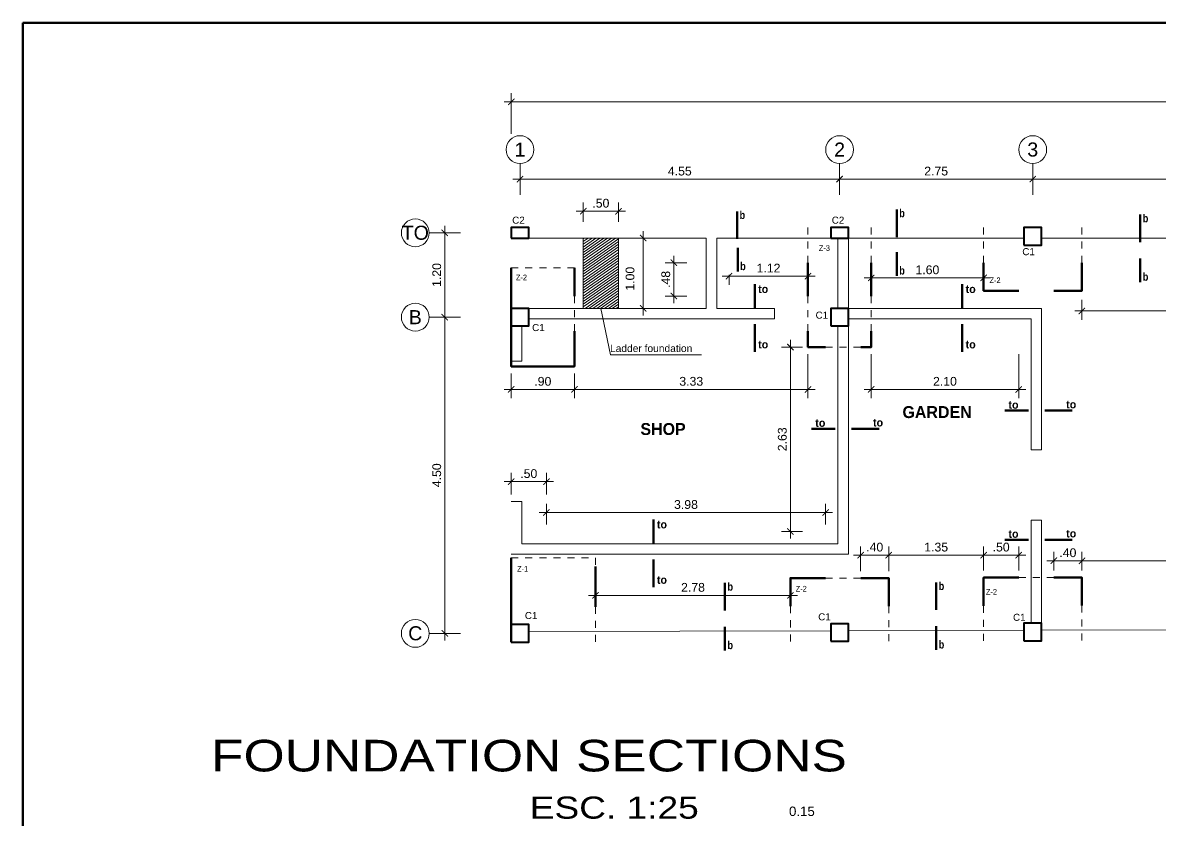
# Model space of a CAD drawing. Header units: millimetres. Extents: x 565 to 912, y 163 to 192.
# Drawn here: x 634.72 to 650.92, y 180.37 to 191.72 of the extents above; entities that cross this region are included whole.
import ezdxf

# ---------------------------------------------------------------- set-up
doc = ezdxf.new("R2010")
doc.units = ezdxf.units.MM
doc.header["$LTSCALE"] = 0.0125
doc.linetypes.add('DASHED2', pattern=[9.525, 6.35, -3.175])
for name, color, linetype, lineweight in [('CASCO', 30, 'Continuous', 15), ('COLUMNAS', 162, 'Continuous', 40), ('COTAS', 9, 'Continuous', 9), ('cotas_v', 130, 'Continuous', 20), ('MARKO', 186, 'Continuous', 80), ('proy', 254, 'Continuous', 0), ('PROYECCCIONES', 9, 'DASHED2', 9), ('TEXTO', 6, 'Continuous', 15), ('ZAPATAS', 80, 'Continuous', 60)]:
    doc.layers.add(name, color=color, linetype=linetype, lineweight=lineweight)
doc.styles.add('ARIAL', font='arial.ttf')
doc.styles.add('NOMBRE-2', font='arial.ttf')
doc.styles.add('op', font='romab___.ttf')
doc.dimstyles.new('PLANTA', dxfattribs={"dimtxt": 0.125, "dimasz": 0.09, "dimexe": 0.125, "dimexo": 0.1, "dimgap": 0.05, "dimtad": 1, "dimzin": 4, "dimdsep": 46, "dimtxsty": 'NOMBRE-2', "dimblk1": 'ARCHTICK', "dimblk2": 'ARCHTICK', "dimsah": 1, "dimcen": 0, "dimdle": 0.1, "dimclrd": 1, "dimclre": 1, "dimclrt": 256, "dimadec": 0, "dimazin": 0, "dimtfac": 1, "dimtmove": 1, "dimatfit": 3, "dimldrblk": 'ARCHTICK', "dimfxl": 0, "dimtolj": 1, "dimtzin": 0, "dimlwd": 0, "dimlwe": 0, "dimarcsym": 0})

# ---------------------------------------------------------------- blocks, each defined once
blk = doc.blocks.new('_ARCHTICK')
at = {"color": 0, "linetype": 'ByBlock', "const_width": 0.15}
blk.add_lwpolyline([(-0.5, -0.5), (0.5, 0.5)], dxfattribs=at)
blk = doc.blocks.new('*D429')
at = {"layer": 'COTAS', "color": 1, "lineweight": 0, "transparency": 16777216}
for p, q in [((641.704, 189.494), (646.454, 189.494)), ((641.804, 189.372), (641.804, 189.619)), ((646.354, 189.372), (646.354, 189.619))]:
    blk.add_line(p, q, dxfattribs=at)
at = {"layer": 'Defpoints', "color": 0, "transparency": 16777216}
for p in [(646.354, 189.494), (641.804, 189.272), (646.354, 189.272)]:
    blk.add_point(p, dxfattribs=at)
at = {"layer": 'COTAS', "color": 1, "lineweight": 0, "transparency": 16777216, "xscale": 0.09, "yscale": 0.09, "zscale": 0.09, "rotation": 180}
blk.add_blockref('_ARCHTICK', (641.804, 189.494), dxfattribs=at)
at = {"layer": 'COTAS', "color": 1, "lineweight": 0, "transparency": 16777216, "xscale": 0.09, "yscale": 0.09, "zscale": 0.09}
blk.add_blockref('_ARCHTICK', (646.354, 189.494), dxfattribs=at)
at = {"layer": 'COTAS', "transparency": 16777216, "insert": (644.079, 189.607), "char_height": 0.125, "attachment_point": 5, "style": 'NOMBRE-2'}
blk.add_mtext('\\A1;4.55', dxfattribs=at)
blk = doc.blocks.new('*D430')
at = {"layer": 'COTAS', "color": 1, "lineweight": 0, "transparency": 16777216}
for p, q in [((646.254, 189.494), (649.204, 189.494)), ((646.354, 189.372), (646.354, 189.619)), ((649.104, 189.594), (649.104, 189.619))]:
    blk.add_line(p, q, dxfattribs=at)
at = {"layer": 'Defpoints', "color": 0, "transparency": 16777216}
for p in [(649.104, 189.494), (649.104, 189.494), (646.354, 189.272)]:
    blk.add_point(p, dxfattribs=at)
at = {"layer": 'COTAS', "color": 1, "lineweight": 0, "transparency": 16777216, "xscale": 0.09, "yscale": 0.09, "zscale": 0.09, "rotation": 180}
blk.add_blockref('_ARCHTICK', (646.354, 189.494), dxfattribs=at)
at = {"layer": 'COTAS', "color": 1, "lineweight": 0, "transparency": 16777216, "xscale": 0.09, "yscale": 0.09, "zscale": 0.09}
blk.add_blockref('_ARCHTICK', (649.104, 189.494), dxfattribs=at)
at = {"layer": 'COTAS', "transparency": 16777216, "insert": (647.729, 189.607), "char_height": 0.125, "attachment_point": 5, "style": 'NOMBRE-2'}
blk.add_mtext('\\A1;2.75', dxfattribs=at)
blk = doc.blocks.new('*D431')
at = {"layer": 'COTAS', "color": 1, "lineweight": 0, "transparency": 16777216}
for p, q in [((649.004, 189.494), (653.954, 189.494)), ((649.104, 189.594), (649.104, 189.619)), ((653.854, 189.594), (653.854, 189.619))]:
    blk.add_line(p, q, dxfattribs=at)
at = {"layer": 'Defpoints', "color": 0, "transparency": 16777216}
for p in [(649.104, 189.494), (653.854, 189.494), (653.854, 189.494)]:
    blk.add_point(p, dxfattribs=at)
at = {"layer": 'COTAS', "color": 1, "lineweight": 0, "transparency": 16777216, "xscale": 0.09, "yscale": 0.09, "zscale": 0.09, "rotation": 180}
blk.add_blockref('_ARCHTICK', (649.104, 189.494), dxfattribs=at)
at = {"layer": 'COTAS', "color": 1, "lineweight": 0, "transparency": 16777216, "xscale": 0.09, "yscale": 0.09, "zscale": 0.09}
blk.add_blockref('_ARCHTICK', (653.854, 189.494), dxfattribs=at)
at = {"layer": 'COTAS', "transparency": 16777216, "insert": (651.479, 189.607), "char_height": 0.125, "attachment_point": 5, "style": 'NOMBRE-2'}
blk.add_mtext('\\A1;4.75', dxfattribs=at)
blk = doc.blocks.new('*D442')
at = {"layer": 'COTAS', "color": 1, "lineweight": 0, "transparency": 16777216}
for p, q in [((640.855, 188.729), (640.608, 188.729)), ((640.733, 188.829), (640.733, 187.429)), ((640.855, 187.529), (640.608, 187.529))]:
    blk.add_line(p, q, dxfattribs=at)
at = {"layer": 'Defpoints', "color": 0, "transparency": 16777216}
for p in [(640.955, 188.729), (640.733, 187.529), (640.955, 187.529)]:
    blk.add_point(p, dxfattribs=at)
at = {"layer": 'COTAS', "color": 1, "lineweight": 0, "transparency": 16777216, "xscale": 0.09, "yscale": 0.09, "zscale": 0.09}
for p, rotation in [((640.733, 188.729), 90), ((640.733, 187.529), 270)]:
    blk.add_blockref('_ARCHTICK', p, dxfattribs=dict(at, rotation=rotation))
at = {"layer": 'COTAS', "transparency": 16777216, "insert": (640.619, 188.129), "char_height": 0.125, "attachment_point": 5, "rotation": 90, "style": 'NOMBRE-2'}
blk.add_mtext('\\A1;1.20', dxfattribs=at)
blk = doc.blocks.new('*D443')
at = {"layer": 'COTAS', "color": 1, "lineweight": 0, "transparency": 16777216}
for p, q in [((640.733, 187.629), (640.733, 182.929)), ((640.855, 187.529), (640.608, 187.529)), ((640.633, 183.029), (640.608, 183.029))]:
    blk.add_line(p, q, dxfattribs=at)
at = {"layer": 'Defpoints', "color": 0, "transparency": 16777216}
for p in [(640.955, 187.529), (640.733, 183.029), (640.733, 183.029)]:
    blk.add_point(p, dxfattribs=at)
at = {"layer": 'COTAS', "color": 1, "lineweight": 0, "transparency": 16777216, "xscale": 0.09, "yscale": 0.09, "zscale": 0.09}
for p, rotation in [((640.733, 187.529), 90), ((640.733, 183.029), 270)]:
    blk.add_blockref('_ARCHTICK', p, dxfattribs=dict(at, rotation=rotation))
at = {"layer": 'COTAS', "transparency": 16777216, "insert": (640.619, 185.279), "char_height": 0.125, "attachment_point": 5, "rotation": 90, "style": 'NOMBRE-2'}
blk.add_mtext('\\A1;4.50', dxfattribs=at)
blk = doc.blocks.new('*D444')
at = {"layer": 'COTAS', "color": 1, "lineweight": 0, "transparency": 16777216}
for p, q in [((641.679, 190.14), (641.679, 190.718)), ((679.159, 190.14), (679.159, 190.718)), ((641.579, 190.593), (679.259, 190.593))]:
    blk.add_line(p, q, dxfattribs=at)
at = {"layer": 'Defpoints', "color": 0, "transparency": 16777216}
for p in [(679.159, 190.593), (641.679, 190.04), (679.159, 190.04)]:
    blk.add_point(p, dxfattribs=at)
at = {"layer": 'COTAS', "color": 1, "lineweight": 0, "transparency": 16777216, "xscale": 0.09, "yscale": 0.09, "zscale": 0.09, "rotation": 180}
blk.add_blockref('_ARCHTICK', (641.679, 190.593), dxfattribs=at)
at = {"layer": 'COTAS', "color": 1, "lineweight": 0, "transparency": 16777216, "xscale": 0.09, "yscale": 0.09, "zscale": 0.09}
blk.add_blockref('_ARCHTICK', (679.159, 190.593), dxfattribs=at)
at = {"layer": 'COTAS', "transparency": 16777216, "insert": (660.419, 190.707), "char_height": 0.125, "attachment_point": 5, "style": 'NOMBRE-2'}
blk.add_mtext('\\A1;37.48', dxfattribs=at)
blk = doc.blocks.new('*D445')
at = {"layer": 'COTAS', "color": 1, "lineweight": 0, "transparency": 16777216}
for p, q in [((642.179, 184.579), (642.179, 184.874)), ((646.154, 184.579), (646.154, 184.874)), ((646.254, 184.749), (642.079, 184.749))]:
    blk.add_line(p, q, dxfattribs=at)
at = {"layer": 'Defpoints', "color": 0, "transparency": 16777216}
for p in [(642.179, 184.749), (642.179, 184.479), (646.154, 184.479)]:
    blk.add_point(p, dxfattribs=at)
at = {"layer": 'COTAS', "color": 1, "lineweight": 0, "transparency": 16777216, "xscale": 0.09, "yscale": 0.09, "zscale": 0.09, "rotation": 180}
blk.add_blockref('_ARCHTICK', (642.179, 184.749), dxfattribs=at)
at = {"layer": 'COTAS', "color": 1, "lineweight": 0, "transparency": 16777216, "xscale": 0.09, "yscale": 0.09, "zscale": 0.09}
blk.add_blockref('_ARCHTICK', (646.154, 184.749), dxfattribs=at)
at = {"layer": 'COTAS', "transparency": 16777216, "insert": (644.167, 184.862), "char_height": 0.125, "attachment_point": 5, "style": 'NOMBRE-2'}
blk.add_mtext('\\A1;3.98', dxfattribs=at)
blk = doc.blocks.new('*D446')
at = {"layer": 'COTAS', "color": 1, "lineweight": 0, "transparency": 16777216}
for p, q in [((641.679, 185.004), (641.679, 185.313)), ((642.179, 185.004), (642.179, 185.313)), ((641.579, 185.188), (642.279, 185.188))]:
    blk.add_line(p, q, dxfattribs=at)
at = {"layer": 'Defpoints', "color": 0, "transparency": 16777216}
for p in [(642.179, 185.188), (641.679, 184.904), (642.179, 184.904)]:
    blk.add_point(p, dxfattribs=at)
at = {"layer": 'COTAS', "color": 1, "lineweight": 0, "transparency": 16777216, "xscale": 0.09, "yscale": 0.09, "zscale": 0.09, "rotation": 180}
blk.add_blockref('_ARCHTICK', (641.679, 185.188), dxfattribs=at)
at = {"layer": 'COTAS', "color": 1, "lineweight": 0, "transparency": 16777216, "xscale": 0.09, "yscale": 0.09, "zscale": 0.09}
blk.add_blockref('_ARCHTICK', (642.179, 185.188), dxfattribs=at)
at = {"layer": 'COTAS', "transparency": 16777216, "insert": (641.929, 185.302), "char_height": 0.125, "attachment_point": 5, "style": 'NOMBRE-2'}
blk.add_mtext('\\A1;.50', dxfattribs=at)
blk = doc.blocks.new('*D367')
at = {"layer": 'COTAS', "color": 1, "lineweight": 0, "transparency": 16777216}
for p, q in [((643.994, 188.404), (643.994, 187.729)), ((644.18, 188.304), (643.869, 188.304)), ((644.18, 187.829), (643.869, 187.829))]:
    blk.add_line(p, q, dxfattribs=at)
at = {"layer": 'Defpoints', "color": 0, "transparency": 16777216}
for p in [(644.28, 188.304), (643.994, 187.829), (644.28, 187.829)]:
    blk.add_point(p, dxfattribs=at)
at = {"layer": 'COTAS', "color": 1, "lineweight": 0, "transparency": 16777216, "xscale": 0.09, "yscale": 0.09, "zscale": 0.09}
for p, rotation in [((643.994, 188.304), 90), ((643.994, 187.829), 270)]:
    blk.add_blockref('_ARCHTICK', p, dxfattribs=dict(at, rotation=rotation))
at = {"layer": 'COTAS', "transparency": 16777216, "insert": (643.88, 188.066), "char_height": 0.125, "attachment_point": 5, "rotation": 90, "style": 'NOMBRE-2'}
blk.add_mtext('\\A1;.48', dxfattribs=at)
blk = doc.blocks.new('*D368')
at = {"layer": 'COTAS', "color": 1, "lineweight": 0, "transparency": 16777216}
for p, q in [((641.679, 186.729), (641.679, 186.376)), ((642.579, 186.729), (642.579, 186.376)), ((641.579, 186.501), (642.679, 186.501))]:
    blk.add_line(p, q, dxfattribs=at)
at = {"layer": 'Defpoints', "color": 0, "transparency": 16777216}
for p in [(641.679, 186.829), (642.579, 186.829), (642.579, 186.501)]:
    blk.add_point(p, dxfattribs=at)
at = {"layer": 'COTAS', "color": 1, "lineweight": 0, "transparency": 16777216, "xscale": 0.09, "yscale": 0.09, "zscale": 0.09, "rotation": 180}
blk.add_blockref('_ARCHTICK', (641.679, 186.501), dxfattribs=at)
at = {"layer": 'COTAS', "color": 1, "lineweight": 0, "transparency": 16777216, "xscale": 0.09, "yscale": 0.09, "zscale": 0.09}
blk.add_blockref('_ARCHTICK', (642.579, 186.501), dxfattribs=at)
at = {"layer": 'COTAS', "transparency": 16777216, "insert": (642.129, 186.615), "char_height": 0.125, "attachment_point": 5, "style": 'NOMBRE-2'}
blk.add_mtext('\\A1;.90', dxfattribs=at)
blk = doc.blocks.new('*D369')
at = {"layer": 'COTAS', "color": 1, "lineweight": 0, "transparency": 16777216}
for p, q in [((645.904, 187.004), (645.904, 186.376)), ((642.579, 186.729), (642.579, 186.376)), ((642.479, 186.501), (646.004, 186.501))]:
    blk.add_line(p, q, dxfattribs=at)
at = {"layer": 'Defpoints', "color": 0, "transparency": 16777216}
for p in [(645.904, 187.104), (642.579, 186.829), (645.904, 186.501)]:
    blk.add_point(p, dxfattribs=at)
at = {"layer": 'COTAS', "color": 1, "lineweight": 0, "transparency": 16777216, "xscale": 0.09, "yscale": 0.09, "zscale": 0.09, "rotation": 180}
blk.add_blockref('_ARCHTICK', (642.579, 186.501), dxfattribs=at)
at = {"layer": 'COTAS', "color": 1, "lineweight": 0, "transparency": 16777216, "xscale": 0.09, "yscale": 0.09, "zscale": 0.09}
blk.add_blockref('_ARCHTICK', (645.904, 186.501), dxfattribs=at)
at = {"layer": 'COTAS', "transparency": 16777216, "insert": (644.242, 186.615), "char_height": 0.125, "attachment_point": 5, "style": 'NOMBRE-2'}
blk.add_mtext('\\A1;3.33', dxfattribs=at)
blk = doc.blocks.new('*D370')
at = {"layer": 'COTAS', "color": 1, "lineweight": 0, "transparency": 16777216}
for p, q in [((646.804, 187.004), (646.804, 186.376)), ((648.904, 187.004), (648.904, 186.376)), ((646.704, 186.501), (649.004, 186.501))]:
    blk.add_line(p, q, dxfattribs=at)
at = {"layer": 'Defpoints', "color": 0, "transparency": 16777216}
for p in [(646.804, 187.104), (648.904, 187.104), (648.904, 186.501)]:
    blk.add_point(p, dxfattribs=at)
at = {"layer": 'COTAS', "color": 1, "lineweight": 0, "transparency": 16777216, "xscale": 0.09, "yscale": 0.09, "zscale": 0.09, "rotation": 180}
blk.add_blockref('_ARCHTICK', (646.804, 186.501), dxfattribs=at)
at = {"layer": 'COTAS', "color": 1, "lineweight": 0, "transparency": 16777216, "xscale": 0.09, "yscale": 0.09, "zscale": 0.09}
blk.add_blockref('_ARCHTICK', (648.904, 186.501), dxfattribs=at)
at = {"layer": 'COTAS', "transparency": 16777216, "insert": (647.854, 186.615), "char_height": 0.125, "attachment_point": 5, "style": 'NOMBRE-2'}
blk.add_mtext('\\A1;2.10', dxfattribs=at)
blk = doc.blocks.new('*D371')
at = {"layer": 'COTAS', "color": 1, "lineweight": 0, "transparency": 16777216}
for p, q in [((649.804, 187.775), (649.804, 187.492)), ((653.154, 187.775), (653.154, 187.492)), ((649.704, 187.617), (653.254, 187.617))]:
    blk.add_line(p, q, dxfattribs=at)
at = {"layer": 'Defpoints', "color": 0, "transparency": 16777216}
for p in [(649.804, 187.875), (653.154, 187.875), (653.154, 187.617)]:
    blk.add_point(p, dxfattribs=at)
at = {"layer": 'COTAS', "color": 1, "lineweight": 0, "transparency": 16777216, "xscale": 0.09, "yscale": 0.09, "zscale": 0.09, "rotation": 180}
blk.add_blockref('_ARCHTICK', (649.804, 187.617), dxfattribs=at)
at = {"layer": 'COTAS', "color": 1, "lineweight": 0, "transparency": 16777216, "xscale": 0.09, "yscale": 0.09, "zscale": 0.09}
blk.add_blockref('_ARCHTICK', (653.154, 187.617), dxfattribs=at)
at = {"layer": 'COTAS', "transparency": 16777216, "insert": (651.479, 187.731), "char_height": 0.125, "attachment_point": 5, "style": 'NOMBRE-2'}
blk.add_mtext('\\A1;3.35', dxfattribs=at)
blk = doc.blocks.new('*D399')
at = {"layer": 'COTAS', "color": 1, "lineweight": 0, "transparency": 16777216}
for p, q in [((649.804, 183.924), (649.804, 184.187)), ((653.154, 183.937), (653.154, 184.187)), ((653.254, 184.062), (649.704, 184.062))]:
    blk.add_line(p, q, dxfattribs=at)
at = {"layer": 'Defpoints', "color": 0, "transparency": 16777216}
for p in [(649.804, 184.062), (649.804, 183.824), (653.154, 183.837)]:
    blk.add_point(p, dxfattribs=at)
at = {"layer": 'COTAS', "color": 1, "lineweight": 0, "transparency": 16777216, "xscale": 0.09, "yscale": 0.09, "zscale": 0.09, "rotation": 180}
blk.add_blockref('_ARCHTICK', (649.804, 184.062), dxfattribs=at)
at = {"layer": 'COTAS', "color": 1, "lineweight": 0, "transparency": 16777216, "xscale": 0.09, "yscale": 0.09, "zscale": 0.09}
blk.add_blockref('_ARCHTICK', (653.154, 184.062), dxfattribs=at)
at = {"layer": 'COTAS', "transparency": 16777216, "insert": (651.479, 184.176), "char_height": 0.125, "attachment_point": 5, "style": 'NOMBRE-2'}
blk.add_mtext('\\A1;3.35', dxfattribs=at)
blk = doc.blocks.new('*D400')
at = {"layer": 'COTAS', "color": 1, "lineweight": 0, "transparency": 16777216}
for p, q in [((649.404, 183.924), (649.404, 184.187)), ((649.804, 183.924), (649.804, 184.187)), ((649.904, 184.062), (649.304, 184.062))]:
    blk.add_line(p, q, dxfattribs=at)
at = {"layer": 'Defpoints', "color": 0, "transparency": 16777216}
for p in [(649.404, 184.062), (649.404, 183.824), (649.804, 183.824)]:
    blk.add_point(p, dxfattribs=at)
at = {"layer": 'COTAS', "color": 1, "lineweight": 0, "transparency": 16777216, "xscale": 0.09, "yscale": 0.09, "zscale": 0.09, "rotation": 180}
blk.add_blockref('_ARCHTICK', (649.404, 184.062), dxfattribs=at)
at = {"layer": 'COTAS', "color": 1, "lineweight": 0, "transparency": 16777216, "xscale": 0.09, "yscale": 0.09, "zscale": 0.09}
blk.add_blockref('_ARCHTICK', (649.804, 184.062), dxfattribs=at)
at = {"layer": 'COTAS', "transparency": 16777216, "insert": (649.604, 184.176), "char_height": 0.125, "attachment_point": 5, "style": 'NOMBRE-2'}
blk.add_mtext('\\A1;.40', dxfattribs=at)
blk = doc.blocks.new('*D401')
at = {"layer": 'COTAS', "color": 1, "lineweight": 0, "transparency": 16777216}
for p, q in [((646.554, 184.142), (647.154, 184.142)), ((646.654, 183.916), (646.654, 184.267)), ((647.054, 183.916), (647.054, 184.267))]:
    blk.add_line(p, q, dxfattribs=at)
at = {"layer": 'Defpoints', "color": 0, "transparency": 16777216}
for p in [(647.054, 184.142), (646.654, 183.816), (647.054, 183.816)]:
    blk.add_point(p, dxfattribs=at)
at = {"layer": 'COTAS', "color": 1, "lineweight": 0, "transparency": 16777216, "xscale": 0.09, "yscale": 0.09, "zscale": 0.09, "rotation": 180}
blk.add_blockref('_ARCHTICK', (646.654, 184.142), dxfattribs=at)
at = {"layer": 'COTAS', "color": 1, "lineweight": 0, "transparency": 16777216, "xscale": 0.09, "yscale": 0.09, "zscale": 0.09}
blk.add_blockref('_ARCHTICK', (647.054, 184.142), dxfattribs=at)
at = {"layer": 'COTAS', "transparency": 16777216, "insert": (646.854, 184.256), "char_height": 0.125, "attachment_point": 5, "style": 'NOMBRE-2'}
blk.add_mtext('\\A1;.40', dxfattribs=at)
blk = doc.blocks.new('*D402')
at = {"layer": 'COTAS', "color": 1, "lineweight": 0, "transparency": 16777216}
for p, q in [((646.954, 184.142), (648.504, 184.142)), ((647.054, 183.916), (647.054, 184.267)), ((648.404, 183.924), (648.404, 184.267))]:
    blk.add_line(p, q, dxfattribs=at)
at = {"layer": 'Defpoints', "color": 0, "transparency": 16777216}
for p in [(648.404, 184.142), (647.054, 183.816), (648.404, 183.824)]:
    blk.add_point(p, dxfattribs=at)
at = {"layer": 'COTAS', "color": 1, "lineweight": 0, "transparency": 16777216, "xscale": 0.09, "yscale": 0.09, "zscale": 0.09, "rotation": 180}
blk.add_blockref('_ARCHTICK', (647.054, 184.142), dxfattribs=at)
at = {"layer": 'COTAS', "color": 1, "lineweight": 0, "transparency": 16777216, "xscale": 0.09, "yscale": 0.09, "zscale": 0.09}
blk.add_blockref('_ARCHTICK', (648.404, 184.142), dxfattribs=at)
at = {"layer": 'COTAS', "transparency": 16777216, "insert": (647.729, 184.256), "char_height": 0.125, "attachment_point": 5, "style": 'NOMBRE-2'}
blk.add_mtext('\\A1;1.35', dxfattribs=at)
blk = doc.blocks.new('*D403')
at = {"layer": 'COTAS', "color": 1, "lineweight": 0, "transparency": 16777216}
for p, q in [((648.304, 184.142), (649.004, 184.142)), ((648.404, 183.924), (648.404, 184.267)), ((648.904, 183.924), (648.904, 184.267))]:
    blk.add_line(p, q, dxfattribs=at)
at = {"layer": 'Defpoints', "color": 0, "transparency": 16777216}
for p in [(648.904, 184.142), (648.404, 183.824), (648.904, 183.824)]:
    blk.add_point(p, dxfattribs=at)
at = {"layer": 'COTAS', "color": 1, "lineweight": 0, "transparency": 16777216, "xscale": 0.09, "yscale": 0.09, "zscale": 0.09, "rotation": 180}
blk.add_blockref('_ARCHTICK', (648.404, 184.142), dxfattribs=at)
at = {"layer": 'COTAS', "color": 1, "lineweight": 0, "transparency": 16777216, "xscale": 0.09, "yscale": 0.09, "zscale": 0.09}
blk.add_blockref('_ARCHTICK', (648.904, 184.142), dxfattribs=at)
at = {"layer": 'COTAS', "transparency": 16777216, "insert": (648.654, 184.256), "char_height": 0.125, "attachment_point": 5, "style": 'NOMBRE-2'}
blk.add_mtext('\\A1;.50', dxfattribs=at)
blk = doc.blocks.new('*D404')
at = {"layer": 'COTAS', "color": 1, "lineweight": 0, "transparency": 16777216}
for p, q in [((642.879, 183.507), (642.879, 183.694)), ((645.654, 183.515), (645.654, 183.694)), ((642.779, 183.569), (645.754, 183.569))]:
    blk.add_line(p, q, dxfattribs=at)
at = {"layer": 'Defpoints', "color": 0, "transparency": 16777216}
for p in [(645.654, 183.569), (642.879, 183.407), (645.654, 183.415)]:
    blk.add_point(p, dxfattribs=at)
at = {"layer": 'COTAS', "color": 1, "lineweight": 0, "transparency": 16777216, "xscale": 0.09, "yscale": 0.09, "zscale": 0.09, "rotation": 180}
blk.add_blockref('_ARCHTICK', (642.879, 183.569), dxfattribs=at)
at = {"layer": 'COTAS', "color": 1, "lineweight": 0, "transparency": 16777216, "xscale": 0.09, "yscale": 0.09, "zscale": 0.09}
blk.add_blockref('_ARCHTICK', (645.654, 183.569), dxfattribs=at)
at = {"layer": 'COTAS', "transparency": 16777216, "insert": (644.267, 183.683), "char_height": 0.125, "attachment_point": 5, "style": 'NOMBRE-2'}
blk.add_mtext('\\A1;2.78', dxfattribs=at)
blk = doc.blocks.new('*D405')
at = {"layer": 'COTAS', "color": 1, "lineweight": 0, "transparency": 16777216}
for p, q in [((645.827, 187.104), (645.528, 187.104)), ((645.653, 187.204), (645.653, 184.379)), ((645.827, 184.479), (645.528, 184.479))]:
    blk.add_line(p, q, dxfattribs=at)
at = {"layer": 'Defpoints', "color": 0, "transparency": 16777216}
for p in [(645.927, 187.104), (645.653, 184.479), (645.927, 184.479)]:
    blk.add_point(p, dxfattribs=at)
at = {"layer": 'COTAS', "color": 1, "lineweight": 0, "transparency": 16777216, "xscale": 0.09, "yscale": 0.09, "zscale": 0.09}
for p, rotation in [((645.653, 187.104), 90), ((645.653, 184.479), 270)]:
    blk.add_blockref('_ARCHTICK', p, dxfattribs=dict(at, rotation=rotation))
at = {"layer": 'COTAS', "transparency": 16777216, "insert": (645.539, 185.791), "char_height": 0.125, "attachment_point": 5, "rotation": 90, "style": 'NOMBRE-2'}
blk.add_mtext('\\A1;2.63', dxfattribs=at)
blk = doc.blocks.new('*D406')
at = {"layer": 'COTAS', "color": 1, "lineweight": 0, "transparency": 16777216}
for p, q in [((644.68, 188.114), (646.004, 188.114)), ((644.78, 188.129), (644.78, 187.989)), ((645.904, 188.129), (645.904, 187.989))]:
    blk.add_line(p, q, dxfattribs=at)
at = {"layer": 'Defpoints', "color": 0, "transparency": 16777216}
for p in [(644.78, 188.229), (645.904, 188.229), (645.904, 188.114)]:
    blk.add_point(p, dxfattribs=at)
at = {"layer": 'COTAS', "color": 1, "lineweight": 0, "transparency": 16777216, "xscale": 0.09, "yscale": 0.09, "zscale": 0.09, "rotation": 180}
blk.add_blockref('_ARCHTICK', (644.78, 188.114), dxfattribs=at)
at = {"layer": 'COTAS', "color": 1, "lineweight": 0, "transparency": 16777216, "xscale": 0.09, "yscale": 0.09, "zscale": 0.09}
blk.add_blockref('_ARCHTICK', (645.904, 188.114), dxfattribs=at)
at = {"layer": 'COTAS', "transparency": 16777216, "insert": (645.342, 188.227), "char_height": 0.125, "attachment_point": 5, "style": 'NOMBRE-2'}
blk.add_mtext('\\A1;1.12', dxfattribs=at)
blk = doc.blocks.new('*D407')
at = {"layer": 'COTAS', "color": 1, "lineweight": 0, "transparency": 16777216}
for p, q in [((646.804, 188.204), (646.804, 187.963)), ((648.404, 188.204), (648.404, 187.963)), ((646.704, 188.088), (648.504, 188.088))]:
    blk.add_line(p, q, dxfattribs=at)
at = {"layer": 'Defpoints', "color": 0, "transparency": 16777216}
for p in [(646.804, 188.304), (648.404, 188.304), (648.404, 188.088)]:
    blk.add_point(p, dxfattribs=at)
at = {"layer": 'COTAS', "color": 1, "lineweight": 0, "transparency": 16777216, "xscale": 0.09, "yscale": 0.09, "zscale": 0.09, "rotation": 180}
blk.add_blockref('_ARCHTICK', (646.804, 188.088), dxfattribs=at)
at = {"layer": 'COTAS', "color": 1, "lineweight": 0, "transparency": 16777216, "xscale": 0.09, "yscale": 0.09, "zscale": 0.09}
blk.add_blockref('_ARCHTICK', (648.404, 188.088), dxfattribs=at)
at = {"layer": 'COTAS', "transparency": 16777216, "insert": (647.604, 188.202), "char_height": 0.125, "attachment_point": 5, "style": 'NOMBRE-2'}
blk.add_mtext('\\A1;1.60', dxfattribs=at)
blk = doc.blocks.new('*D413')
at = {"layer": 'COTAS', "color": 1, "lineweight": 0, "transparency": 16777216}
for p, q in [((642.705, 188.886), (642.705, 189.161)), ((643.205, 188.886), (643.205, 189.161)), ((642.605, 189.036), (643.305, 189.036))]:
    blk.add_line(p, q, dxfattribs=at)
at = {"layer": 'Defpoints', "color": 0, "transparency": 16777216}
for p in [(643.205, 189.036), (642.705, 188.786), (643.205, 188.786)]:
    blk.add_point(p, dxfattribs=at)
at = {"layer": 'COTAS', "color": 1, "lineweight": 0, "transparency": 16777216, "xscale": 0.09, "yscale": 0.09, "zscale": 0.09, "rotation": 180}
blk.add_blockref('_ARCHTICK', (642.705, 189.036), dxfattribs=at)
at = {"layer": 'COTAS', "color": 1, "lineweight": 0, "transparency": 16777216, "xscale": 0.09, "yscale": 0.09, "zscale": 0.09}
blk.add_blockref('_ARCHTICK', (643.205, 189.036), dxfattribs=at)
at = {"layer": 'COTAS', "transparency": 16777216, "insert": (642.955, 189.15), "char_height": 0.125, "attachment_point": 5, "style": 'NOMBRE-2'}
blk.add_mtext('\\A1;.50', dxfattribs=at)
blk = doc.blocks.new('*D414')
at = {"layer": 'COTAS', "color": 1, "lineweight": 0, "transparency": 16777216}
for p, q in [((643.558, 187.554), (643.558, 188.754)), ((643.386, 188.654), (643.683, 188.654)), ((643.386, 187.654), (643.683, 187.654))]:
    blk.add_line(p, q, dxfattribs=at)
at = {"layer": 'Defpoints', "color": 0, "transparency": 16777216}
for p in [(643.286, 188.654), (643.558, 188.654), (643.286, 187.654)]:
    blk.add_point(p, dxfattribs=at)
at = {"layer": 'COTAS', "color": 1, "lineweight": 0, "transparency": 16777216, "xscale": 0.09, "yscale": 0.09, "zscale": 0.09}
for p, rotation in [((643.558, 188.654), 90), ((643.558, 187.654), 270)]:
    blk.add_blockref('_ARCHTICK', p, dxfattribs=dict(at, rotation=rotation))
at = {"layer": 'COTAS', "transparency": 16777216, "insert": (643.371, 188.076), "char_height": 0.125, "attachment_point": 5, "rotation": 90, "style": 'NOMBRE-2'}
blk.add_mtext('\\A1;1.00', dxfattribs=at)

msp = doc.modelspace()

# ---------------------------------------------------------------- hatches: boundary and pattern name
at = {"layer": 'proy'}
h = msp.add_hatch(dxfattribs=at)
h.set_pattern_fill('LINE', color=256, scale=0.01, angle=35, style=0)
h.set_pattern_definition([(35, (6.194153, 0.976525), (-0.0182110519, 0.0260080774), [])])
h.paths.add_polyline_path([(643.20455, 188.65384), (642.70455, 188.65384), (642.70455, 187.65384), (643.20455, 187.65384)])

# ---------------------------------------------------------------- linework, layer by layer
at = {"layer": 'CASCO'}
for p, q in [((641.92915, 188.65384), (644.45455, 188.65384)), ((642.70455, 188.65384), (642.70455, 187.65384)), ((643.20455, 188.65384), (643.20455, 187.65384)), ((644.45455, 188.65384), (644.45455, 187.65384)), ((644.60455, 188.65384), (646.22915, 188.65384)), ((644.60455, 188.65384), (644.60455, 187.65384)), ((646.32915, 188.65384), (646.32915, 187.65384)), ((646.47915, 188.65384), (648.97915, 188.65384)), ((646.47915, 188.65384), (646.47915, 187.65384)), ((649.22915, 188.65384), (653.72915, 188.65384)), ((641.92915, 187.65384), (644.45455, 187.65384)), ((644.60455, 187.65384), (645.42915, 187.65384)), ((645.42915, 187.65384), (645.42915, 187.50384)), ((646.47915, 187.65384), (649.22915, 187.65384)), ((646.47915, 187.65384), (647.10415, 187.65384)), ((649.22915, 187.50384), (649.22915, 187.65384)), ((641.67915, 187.40384), (641.67915, 186.90384)), ((641.82915, 187.40384), (641.82915, 186.90384)), ((641.92915, 187.50384), (645.42915, 187.50384)), ((646.32915, 187.40384), (646.32915, 186.70384)), ((646.47915, 187.50384), (649.07915, 187.50384)), ((646.47915, 187.50384), (647.10415, 187.50384)), ((646.47915, 187.40384), (646.47915, 186.70384)), ((649.07915, 186.00384), (649.07915, 187.50384)), ((649.22915, 187.50384), (649.22915, 186.00384)), ((646.47915, 187.33964), (646.47915, 184.15384)), ((641.82915, 186.90384), (641.67915, 186.90384)), ((646.32915, 184.30384), (646.32915, 186.70384)), ((649.07915, 186.00384), (649.07915, 185.63876)), ((649.22915, 186.00384), (649.22915, 185.63876)), ((649.07915, 185.63876), (649.22915, 185.63876)), ((641.82915, 184.90384), (641.67915, 184.90384)), ((641.82915, 184.90384), (641.82915, 184.30384)), ((649.07915, 184.63876), (649.07915, 184.27368)), ((649.07915, 184.63876), (649.22915, 184.63876)), ((649.22915, 184.63876), (649.22915, 184.27368)), ((641.82915, 184.30384), (646.32915, 184.30384)), ((641.67915, 184.15384), (646.47915, 184.15384)), ((649.07915, 184.27368), (649.07915, 183.17368)), ((649.22915, 184.27368), (649.22915, 183.17368)), ((641.92915, 183.05452), (646.22915, 183.06621)), ((646.47915, 183.06689), (648.97915, 183.07368)), ((649.22915, 183.07436), (653.72915, 183.08659))]:
    msp.add_line(p, q, dxfattribs=at)
msp.add_lwpolyline([(642.70455, 188.65384), (642.70455, 187.65384), (643.20455, 187.65384), (643.20455, 188.65384)], close=True, dxfattribs=at)
at = {"layer": 'COLUMNAS'}
for points in [[(641.67915, 188.65384), (641.92915, 188.65384), (641.92915, 188.80384), (641.67915, 188.80384)], [(646.22915, 188.65384), (646.47915, 188.65384), (646.47915, 188.80384), (646.22915, 188.80384)], [(648.97915, 188.55384), (649.22915, 188.55384), (649.22915, 188.80384), (648.97915, 188.80384)], [(641.67915, 187.40384), (641.92915, 187.40384), (641.92915, 187.65384), (641.67915, 187.65384)], [(646.22915, 187.40384), (646.47915, 187.40384), (646.47915, 187.65384), (646.22915, 187.65384)], [(646.22915, 182.91621), (646.47915, 182.91621), (646.47915, 183.16621), (646.22915, 183.16621)], [(648.97915, 182.92368), (649.22915, 182.92368), (649.22915, 183.17368), (648.97915, 183.17368)], [(641.67915, 182.90384), (641.92915, 182.90384), (641.92915, 183.15384), (641.67915, 183.15384)]]:
    msp.add_lwpolyline(points, close=True, dxfattribs=at)
at = {"layer": 'MARKO'}
msp.add_lwpolyline([(634.72436, 191.71852), (634.72436, 163.21852), (698.31762, 163.21852), (698.31762, 191.71852)], close=True, dxfattribs=at)
at = {"layer": 'proy'}
for p, q in [((642.95455, 187.65384), (643.09373, 186.99119)), ((643.09373, 186.99119), (644.38989, 186.99119))]:
    msp.add_line(p, q, dxfattribs=at)
at = {"layer": 'PROYECCCIONES'}
for p, q in [((645.90415, 188.30384), (645.90415, 188.80384)), ((646.80415, 188.30384), (646.80415, 188.80384)), ((648.40415, 188.30384), (648.40415, 188.80384)), ((649.80415, 188.30384), (649.80415, 188.80384)), ((642.57915, 188.22884), (641.67915, 188.22884)), ((642.57915, 187.82934), (642.57915, 187.32884)), ((645.90415, 187.82884), (645.90415, 187.32884)), ((646.80415, 187.82884), (646.80415, 187.32884)), ((646.15415, 187.10384), (646.65415, 187.10384)), ((641.67915, 184.10384), (642.87915, 184.10384)), ((642.87915, 184.10384), (642.87915, 183.97884)), ((646.15415, 183.81621), (646.65415, 183.81621)), ((648.90415, 183.82368), (649.40415, 183.82368)), ((642.87915, 183.4071), (642.87915, 182.9071)), ((645.65415, 183.41464), (645.65415, 182.91464)), ((647.05415, 183.41845), (647.05415, 182.91845)), ((648.40415, 183.42212), (648.40415, 182.92212)), ((649.80415, 183.42592), (649.80415, 182.92592))]:
    msp.add_line(p, q, dxfattribs=at)
at = {"layer": 'TEXTO'}
for p, q in [((641.80415, 189.27162), (641.80415, 189.71542)), ((646.35415, 189.27162), (646.35415, 189.71542)), ((649.10415, 189.27162), (649.10415, 189.71542)), ((640.95468, 188.72884), (640.51088, 188.72884)), ((640.95468, 187.52884), (640.51088, 187.52884)), ((640.95468, 183.02884), (640.51088, 183.02884))]:
    msp.add_line(p, q, dxfattribs=at)
for centre in [(641.80415, 189.91334), (646.35415, 189.91334), (649.10415, 189.91334), (640.31296, 188.72884), (640.31296, 187.52884), (640.31296, 183.02884)]:
    msp.add_circle(centre, 0.19792, dxfattribs=at)
at = {"layer": 'ZAPATAS'}
for p, q in [((644.89449, 189.03478), (644.89449, 188.64287)), ((647.16795, 189.06102), (647.16795, 188.66911)), ((650.63455, 188.98862), (650.63455, 188.59671)), ((644.90325, 188.1788), (644.90325, 188.51553)), ((647.16795, 188.11611), (647.16795, 188.45284)), ((650.63455, 188.02775), (650.63455, 188.36448)), ((645.14596, 187.99721), (645.14596, 187.66048)), ((648.10006, 187.99721), (648.10006, 187.66048)), ((645.14596, 187.03634), (645.14596, 187.42825)), ((648.10006, 187.03634), (648.10006, 187.42825)), ((645.90415, 187.32884), (645.90415, 187.10384)), ((648.70494, 186.19896), (649.04167, 186.19896)), ((649.6658, 186.19896), (649.27389, 186.19896)), ((645.95494, 185.94134), (646.29167, 185.94134)), ((646.9158, 185.94134), (646.52389, 185.94134)), ((643.7047, 184.64721), (643.7047, 184.31048)), ((648.70494, 184.36213), (649.04167, 184.36213)), ((649.6658, 184.36213), (649.27389, 184.36213)), ((643.7047, 183.68634), (643.7047, 184.07825)), ((644.72194, 183.74599), (644.72194, 183.35408)), ((647.72915, 183.75506), (647.72915, 183.36315)), ((644.72194, 182.78512), (644.72194, 183.12185)), ((647.72915, 182.79419), (647.72915, 183.13092))]:
    msp.add_line(p, q, dxfattribs=at)
for points in [[(641.67915, 188.22884), (641.67915, 186.82884), (642.57915, 186.82884), (642.57915, 187.32884)], [(642.57915, 187.82934), (642.57915, 188.22884)], [(645.90415, 188.30384), (645.90415, 187.82884)], [(646.80415, 187.82884), (646.80415, 188.30384)], [(648.40415, 188.30384), (648.40415, 187.90384), (648.90415, 187.90384)], [(649.40415, 187.90384), (649.80415, 187.90384), (649.80415, 188.30384)], [(645.90415, 187.32884), (645.90415, 187.10384), (646.15415, 187.10384)], [(646.65415, 187.10384), (646.80415, 187.10384), (646.80415, 187.32884)], [(641.67915, 184.10384), (641.67915, 182.90384)], [(642.87915, 183.4071), (642.87915, 183.97884)], [(646.15415, 183.81621), (645.65415, 183.81621), (645.65415, 183.41464)], [(647.05415, 183.41845), (647.05415, 183.81621), (646.65415, 183.81621)], [(648.90415, 183.82368), (648.40415, 183.82368), (648.40415, 183.42212)], [(649.80415, 183.42592), (649.80415, 183.82368), (649.40415, 183.82368)]]:
    msp.add_lwpolyline(points, dxfattribs=at)

# ---------------------------------------------------------------- texts
at = {"layer": 'cotas_v', "style": 'NOMBRE-2'}
for s, insert, char_height, attachment_point in [('{\\fArial Narrow|b1|i0|c0|p34;b}', (644.92959, 189.0393), 0.1139268, 1), ('{\\fArial Narrow|b1|i0|c0|p34;b}', (647.20305, 189.06554), 0.1139268, 1), ('{\\fArial Narrow|b1|i0|c0|p34;b}', (650.66965, 188.99313), 0.1139268, 1), ('{\\fArial Narrow|b1|i0|c0|p34;b}', (644.93835, 188.31233), 0.1139268, 1), ('{\\fArial Narrow|b1|i0|c0|p34;b}', (647.20305, 188.24964), 0.1139268, 1), ('{\\fArial Narrow|b1|i0|c0|p34;b}', (650.66965, 188.16128), 0.1139268, 1), ('{\\fAritol Ntorrow|b1|i0|c0|p34;to}', (645.19434, 187.98658), 0.1139268, 1), ('{\\fAritol Ntorrow|b1|i0|c0|p34;to}', (648.14844, 187.98658), 0.1139268, 1), ('{\\fAritol Ntorrow|b1|i0|c0|p34;to}', (645.19434, 187.19827), 0.1139268, 1), ('{\\fAritol Ntorrow|b1|i0|c0|p34;to}', (648.14844, 187.19827), 0.1139268, 1), ('{\\fAritol Ntorrow|b1|i0|c0|p34;to}', (648.75791, 186.33952), 0.1139268, 1), ('{\\fAritol Ntorrow|b1|i0|c0|p34;to}', (649.57981, 186.34461), 0.1139268, 1), ('{\\fAritol Ntorrow|b1|i0|c0|p34;to}', (646.82981, 186.08699), 0.1139268, 1), ('{\\fAritol Ntorrow|b1|i0|c0|p34;to}', (646.00791, 186.0819), 0.1139268, 1), ('{\\fAritol Ntorrow|b1|i0|c0|p34;to}', (643.75309, 184.63658), 0.1139268, 1), ('{\\fAritol Ntorrow|b1|i0|c0|p34;to}', (648.75791, 184.50269), 0.1139268, 1), ('{\\fAritol Ntorrow|b1|i0|c0|p34;to}', (649.57981, 184.50778), 0.1139268, 1), ('{\\fAritol Ntorrow|b1|i0|c0|p34;to}', (643.75309, 183.84827), 0.1139268, 1), ('{\\fArial Narrow|b1|i0|c0|p34;b}', (644.75703, 183.75051), 0.1139268, 1), ('{\\fArial Narrow|b1|i0|c0|p34;b}', (647.76425, 183.75957), 0.1139268, 1), ('{\\fArial Narrow|b1|i0|c0|p34;b}', (644.75703, 182.91865), 0.1139268, 1), ('{\\fArial Narrow|b1|i0|c0|p34;b}', (647.76425, 182.92772), 0.1139268, 1), ('\\A1;0.15', (645.81745, 180.49602), 0.135, 5)]:
    msp.add_mtext(s, dxfattribs=dict(at, insert=insert, char_height=char_height, attachment_point=attachment_point))
at = {"layer": 'proy', "style": 'op'}
for s, p in [('GARDEN', (647.24912, 186.09318)), ('SHOP ', (643.5184, 185.85204))]:
    msp.add_text(s, height=0.17, dxfattribs=at).set_placement(p)
at = {"layer": 'TEXTO', "style": 'ARIAL'}
msp.add_text('Ladder foundation', height=0.104, dxfattribs=at).set_placement((643.08545, 187.03313))
at = {"layer": 'TEXTO', "color": 6, "style": 'ARIAL', "width": 1.2}
for s, height, p in [('FOUNDATION SECTIONS', 0.45, (637.40648, 181.06397)), ('ESC. 1:25', 0.315, (641.94237, 180.3917))]:
    msp.add_text(s, height=height, dxfattribs=at).set_placement(p)
at = {"layer": 'TEXTO', "attachment_point": 5, "style": 'ARIAL'}
for s, insert, char_height in [('1', (641.80415, 189.91334), 0.2), ('2', (646.35415, 189.91334), 0.2), ('3', (649.10415, 189.91334), 0.2), ('TO', (640.31296, 188.72884), 0.2), ('C2', (641.78176, 188.90843), 0.1), ('C2', (646.33176, 188.90843), 0.1), ('{\\fArial Narrow|b0|i0|c0|p34;Z-3}', (646.13794, 188.51161), 0.08), ('C1', (649.04453, 188.46024), 0.1), ('{\\fArial Narrow|b0|i0|c0|p34;Z-2}', (641.82475, 188.09374), 0.08), ('{\\fArial Narrow|b0|i0|c0|p34;Z-2}', (648.56682, 188.05403), 0.08), ('B', (640.31296, 187.52884), 0.2), ('C1', (646.10166, 187.55682), 0.1), ('C1', (642.06581, 187.37995), 0.1), ('{\\fArial Narrow|b0|i0|c0|p34;Z-1}', (641.84112, 183.94718), 0.08), ('{\\fArial Narrow|b0|i0|c0|p34;Z-2}', (645.80855, 183.66458), 0.08), ('{\\fArial Narrow|b0|i0|c0|p34;Z-2}', (648.51612, 183.61893), 0.08), ('C1', (641.96263, 183.28194), 0.1), ('C1', (646.13846, 183.26353), 0.1), ('C1', (648.91219, 183.25715), 0.1), ('C', (640.31296, 183.02884), 0.2)]:
    msp.add_mtext(s, dxfattribs=dict(at, insert=insert, char_height=char_height))

# ---------------------------------------------------------------- dimensions: what is measured, and where the dimension line sits
at = {"layer": 'COTAS'}
for base, p1, p2, picture, middle in [((679.15915, 190.59279), (641.67915, 190.04013), (679.15915, 190.04013), '*D444', (660.41915, 190.70666)), ((646.35415, 189.49352), (641.80415, 189.27162), (646.35415, 189.27162), '*D429', (644.07915, 189.60709)), ((649.10415, 189.49352), (646.35415, 189.27162), (649.10415, 189.49352), '*D430', (647.72915, 189.60734)), ((653.85415, 189.49352), (649.10415, 189.49352), (653.85415, 189.49352), '*D431', (651.47915, 189.60709)), ((643.20455, 189.03638), (642.70455, 188.78581), (643.20455, 188.78581), '*D413', (642.95455, 189.1502)), ((645.90415, 188.11395), (644.77955, 188.22884), (645.90415, 188.22884), '*D406', (645.34185, 188.2267)), ((648.40415, 188.0877), (646.80415, 188.30384), (648.40415, 188.30384), '*D407', (647.60415, 188.20153)), ((653.15415, 187.61676), (649.80415, 187.87509), (653.15415, 187.87509), '*D371', (651.47915, 187.73062)), ((645.9041511118, 186.5010439998), (642.5791511118, 186.8288420708), (645.9041511118, 187.1038420708), '*D369', (644.2416511118, 186.6149082563)), ((648.90415, 186.50104), (646.80415, 187.10384), (648.90415, 187.10384), '*D370', (647.85415, 186.61487)), ((642.57915, 186.50104), (641.67915, 186.82884), (642.57915, 186.82884), '*D368', (642.12915, 186.61487)), ((642.17915, 185.18832), (641.67915, 184.90384), (642.17915, 184.90384), '*D446', (641.92915, 185.30214)), ((642.1791511118, 184.7485815952), (646.1541511118, 184.4788420708), (642.1791511118, 184.4788420708), '*D445', (644.1666511118, 184.8624458517)), ((647.05415, 184.14216), (646.65415, 183.81621), (647.05415, 183.81621), '*D401', (646.85415, 184.25598)), ((648.40415, 184.14216), (647.05415, 183.81621), (648.40415, 183.82368), '*D402', (647.72915, 184.25602)), ((648.90415, 184.14216), (648.40415, 183.82368), (648.90415, 183.82368), '*D403', (648.65415, 184.25598)), ((649.40415, 184.06168), (649.80415, 183.82368), (649.40415, 183.82368), '*D400', (649.60415, 184.1755)), ((649.80415, 184.06168), (653.15415, 183.83658), (649.80415, 183.82368), '*D399', (651.47915, 184.17555)), ((645.6541511118, 183.5692231761), (642.8791511118, 183.407104569), (645.6541511118, 183.4146448277), '*D404', (644.2666511118, 183.6830447996))]:
    dim = msp.add_linear_dim(base=base, p1=p1, p2=p2, dimstyle='PLANTA', dxfattribs=at)
    dim.commit()
    dim.dimension.update_dxf_attribs({"geometry": picture, "text_midpoint": middle})
for base, p1, p2, picture, middle in [((640.73278, 187.52884), (640.95468, 188.72884), (640.95468, 187.52884), '*D442', (640.61896, 188.12884)), ((643.9939956232, 187.8288420708), (644.2795511118, 188.3038420708), (644.2795511118, 187.8288420708), '*D367', (643.8801739998, 188.0663420708)), ((640.73278, 183.02884), (640.95468, 187.52884), (640.73278, 183.02884), '*D443', (640.61896, 185.27884)), ((645.6531300256, 184.4788420708), (645.9269149253, 187.1038420708), (645.9269149253, 184.4788420708), '*D405', (645.5392657691, 185.7913420708))]:
    dim = msp.add_linear_dim(base=base, p1=p1, p2=p2, angle=90, dimstyle='PLANTA', dxfattribs=at)
    dim.commit()
    dim.dimension.update_dxf_attribs({"geometry": picture, "text_midpoint": middle})
dim = msp.add_linear_dim(base=(643.55754, 188.65384), p1=(643.28579, 187.65384), p2=(643.28579, 188.65384), angle=90, dimstyle='PLANTA', dxfattribs=at)
dim.commit()
dim.dimension.update_dxf_attribs({"geometry": '*D414', "text_midpoint": (643.48446, 188.07573), "dimtype": 160})

doc.saveas('drawing.dxf')
